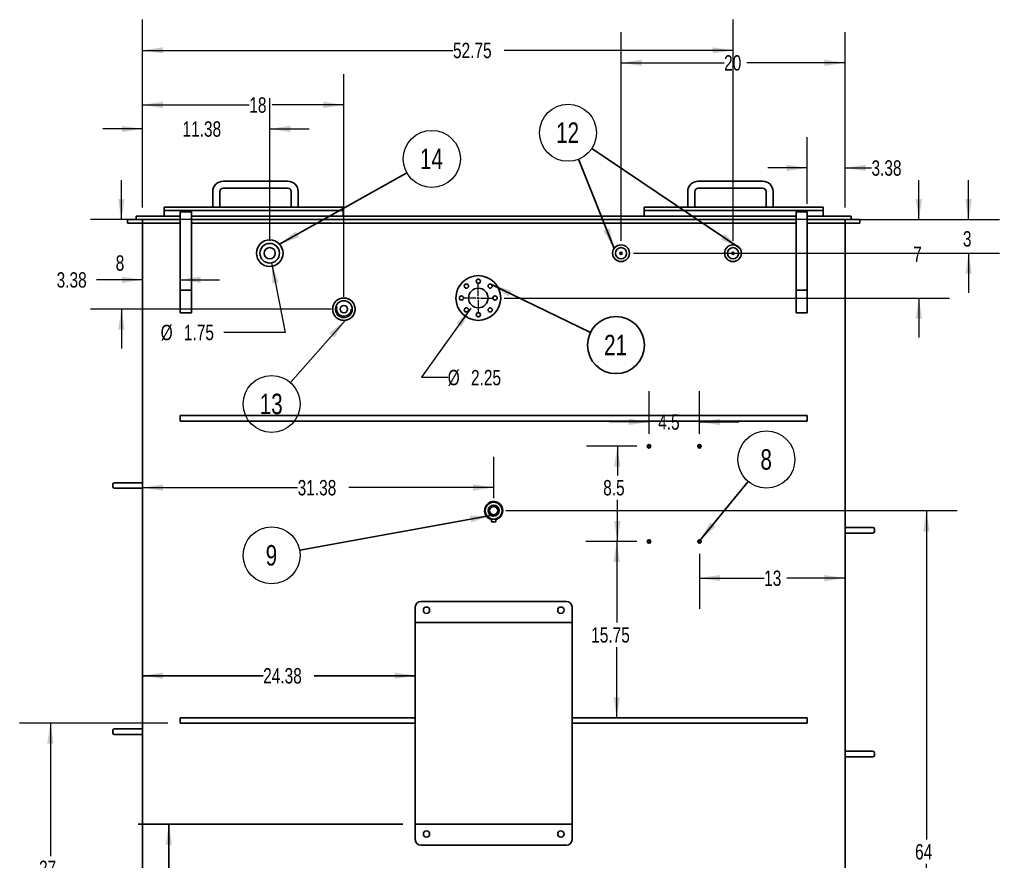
# Model space of a CAD drawing. Header units: inches. Extents: x 0.1 to 16.9, y 0.1 to 10.9.
# Drawn here: x 4.63 to 8.608, y 3.263 to 6.682 of the extents above; entities that cross this region are included whole.
import ezdxf

# ---------------------------------------------------------------- set-up
doc = ezdxf.new("R2010")
doc.units = ezdxf.units.IN
doc.header["$MEASUREMENT"] = 0
doc.linetypes.add('HIDDEN', pattern=[0.075, 0.05, -0.025])
doc.layers.add('FORMAT', color=7, linetype='Continuous')
doc.styles.add('SLDTEXTSTYLE0', font='TXT', dxfattribs={"width": 0.75})
doc.dimstyles.new('SLDDIMSTYLE1', dxfattribs={"dimtxt": 0.18, "dimasz": 0.083333, "dimexe": 0, "dimexo": 0.0625, "dimgap": 0, "dimtad": 0, "dimtih": 1, "dimtoh": 1, "dimdec": 0, "dimrnd": 1e-09, "dimzin": 0, "dimdsep": 46, "dimtxsty": 'Standard', "dimsah": 1, "dimcen": 0.09, "dimadec": 0, "dimazin": 0, "dimtfac": 0.083333, "dimtdec": 0, "dimtofl": 0, "dimtmove": 0, "dimatfit": 3, "dimfxl": 0, "dimfrac": 2, "dimtolj": 1, "dimtzin": 0, "dimarcsym": 0})
doc.dimstyles.new('SLDDIMSTYLE2', dxfattribs={"dimtxt": 0.0625, "dimasz": 0.083333, "dimexe": 0, "dimexo": 0.0625, "dimgap": 0.015625, "dimtad": 0, "dimtih": 1, "dimtoh": 1, "dimlfac": 22, "dimrnd": 1e-09, "dimzin": 12, "dimdsep": 46, "dimtxsty": 'SLDTEXTSTYLE0', "dimsah": 1, "dimcen": 0.09, "dimadec": 0, "dimazin": 3, "dimtfac": 1, "dimtmove": 0, "dimatfit": 0, "dimfxl": 0, "dimfrac": 2, "dimtolj": 1, "dimtzin": 12, "dimarcsym": 0})
doc.dimstyles.new('SLDDIMSTYLE3', dxfattribs={"dimtxt": 0.0625, "dimasz": 0.083333, "dimexe": 0, "dimexo": 0.0625, "dimgap": 0.015625, "dimtad": 0, "dimtih": 1, "dimtoh": 1, "dimlfac": 22, "dimrnd": 1e-09, "dimzin": 12, "dimdsep": 46, "dimtxsty": 'SLDTEXTSTYLE0', "dimsah": 1, "dimcen": 0.09, "dimadec": 0, "dimazin": 3, "dimtfac": 1, "dimtofl": 0, "dimtmove": 0, "dimatfit": 3, "dimfxl": 0, "dimfrac": 2, "dimtolj": 1, "dimtzin": 12, "dimarcsym": 0})
doc.dimstyles.new('SLDDIMSTYLE5', dxfattribs={"dimtxt": 0.0625, "dimasz": 0.083333, "dimexe": 0, "dimexo": 0.0625, "dimgap": 0.015625, "dimtad": 0, "dimtih": 1, "dimtoh": 1, "dimlfac": 22, "dimrnd": 1e-09, "dimzin": 12, "dimdsep": 46, "dimtxsty": 'SLDTEXTSTYLE0', "dimsah": 1, "dimcen": 0, "dimadec": 0, "dimazin": 3, "dimtfac": 1, "dimtofl": 0, "dimtmove": 0, "dimatfit": 3, "dimfxl": 0, "dimfrac": 2, "dimtolj": 1, "dimtzin": 12, "dimarcsym": 0})
doc.dimstyles.new('SLDDIMSTYLE6', dxfattribs={"dimtxt": 0.0625, "dimasz": 0.083333, "dimexe": 0, "dimexo": 0.0625, "dimgap": 0.015625, "dimtad": 0, "dimtih": 1, "dimtoh": 1, "dimdec": 3, "dimlfac": 22, "dimrnd": 1e-09, "dimzin": 12, "dimdsep": 46, "dimtxsty": 'SLDTEXTSTYLE0', "dimsah": 1, "dimcen": 0.09, "dimadec": 0, "dimazin": 3, "dimtfac": 1, "dimtdec": 3, "dimtofl": 0, "dimtmove": 0, "dimatfit": 3, "dimfxl": 0, "dimfrac": 2, "dimtolj": 1, "dimtzin": 12, "dimarcsym": 0})
doc.dimstyles.new('SLDDIMSTYLE7', dxfattribs={"dimtxt": 0.0625, "dimasz": 0.083333, "dimexe": 0, "dimexo": 0.0625, "dimgap": 0.015625, "dimtad": 0, "dimtih": 1, "dimtoh": 1, "dimdec": 4, "dimlfac": 22, "dimrnd": 1e-09, "dimzin": 12, "dimdsep": 46, "dimtxsty": 'SLDTEXTSTYLE0', "dimsah": 1, "dimcen": 0, "dimadec": 0, "dimazin": 3, "dimtfac": 1, "dimtdec": 4, "dimtofl": 0, "dimtmove": 0, "dimatfit": 3, "dimfxl": 0, "dimfrac": 2, "dimtolj": 1, "dimtzin": 12, "dimarcsym": 0})

# ---------------------------------------------------------------- blocks, each defined once
blk = doc.blocks.new('_D_26')
at = {"color": 7, "linetype": 'Continuous', "lineweight": 0}
for p, q in [((6.6047, 4.6879), (8.4363, 4.6879)), ((8.3113, 4.6879), (8.3113, 3.3525)), ((8.3113, 1.7788), (8.3113, 3.2531)), ((7.938, 1.7788), (8.4363, 1.7788))]:
    blk.add_line(p, q, dxfattribs=at)
at = {"color": 7, "linetype": 'Continuous', "lineweight": 18}
for points in [[(8.3113, 4.6879), (8.2985, 4.6045), (8.3242, 4.6045)], [(8.3113, 1.7788), (8.3242, 1.8621), (8.2985, 1.8621)]]:
    blk.add_solid(points, dxfattribs=at)
at = {"color": 7, "linetype": 'Continuous', "lineweight": 18, "insert": (8.2652, 3.3337), "char_height": 0.0625, "attachment_point": 1, "style": 'SLDTEXTSTYLE0'}
blk.add_mtext('64', dxfattribs=at)
blk = doc.blocks.new('_D_32')
at = {"color": 7, "linetype": 'Continuous', "lineweight": 0}
for p, q in [((7.1854, 4.9992), (7.1854, 5.1732)), ((7.3899, 4.9992), (7.3899, 5.1732)), ((7.1854, 5.0482), (7.0251, 5.0482)), ((7.3899, 5.0482), (7.5502, 5.0482))]:
    blk.add_line(p, q, dxfattribs=at)
at = {"color": 7, "linetype": 'Continuous', "lineweight": 18}
for points in [[(7.1854, 5.0482), (7.1021, 5.061), (7.1021, 5.0354)], [(7.3899, 5.0482), (7.4733, 5.0354), (7.4733, 5.061)]]:
    blk.add_solid(points, dxfattribs=at)
at = {"color": 7, "linetype": 'Continuous', "lineweight": 18, "insert": (7.2224, 5.0791), "char_height": 0.0625, "attachment_point": 1, "style": 'SLDTEXTSTYLE0'}
blk.add_mtext('4.5', dxfattribs=at)
blk = doc.blocks.new('_D_33')
at = {"color": 7, "linetype": 'Continuous', "lineweight": 0}
for p, q in [((7.1354, 4.9492), (6.9319, 4.9492)), ((7.0569, 4.9492), (7.0569, 4.8311)), ((7.0569, 4.5629), (7.0569, 4.7318)), ((7.1354, 4.5629), (6.9319, 4.5629))]:
    blk.add_line(p, q, dxfattribs=at)
at = {"color": 7, "linetype": 'Continuous', "lineweight": 18}
for points in [[(7.0569, 4.9492), (7.044, 4.8659), (7.0697, 4.8659)], [(7.0569, 4.5629), (7.0697, 4.6462), (7.044, 4.6462)]]:
    blk.add_solid(points, dxfattribs=at)
at = {"color": 7, "linetype": 'Continuous', "lineweight": 18, "insert": (6.9992, 4.8124), "char_height": 0.0625, "attachment_point": 1, "style": 'SLDTEXTSTYLE0'}
blk.add_mtext('8.5', dxfattribs=at)
blk = doc.blocks.new('_D_34')
at = {"color": 7, "linetype": 'Continuous', "lineweight": 0}
for p, q in [((7.1354, 4.5629), (6.9294, 4.5629)), ((7.0544, 4.5629), (7.0544, 4.2333)), ((7.0544, 3.8469), (7.0544, 4.134))]:
    blk.add_line(p, q, dxfattribs=at)
at = {"color": 7, "linetype": 'Continuous', "lineweight": 18}
for points in [[(7.0544, 4.5629), (7.0415, 4.4795), (7.0672, 4.4795)], [(7.0544, 3.8469), (7.0672, 3.9303), (7.0415, 3.9303)]]:
    blk.add_solid(points, dxfattribs=at)
at = {"color": 7, "linetype": 'Continuous', "lineweight": 18, "insert": (6.9505, 4.2145), "char_height": 0.0625, "attachment_point": 1, "style": 'SLDTEXTSTYLE0'}
blk.add_mtext('15.75', dxfattribs=at)
blk = doc.blocks.new('_D_35')
at = {"color": 7, "linetype": 'Continuous', "lineweight": 0}
for p, q in [((5.1286, 5.9197), (5.1286, 6.6822)), ((7.5263, 5.7833), (7.5263, 6.6822)), ((5.1286, 6.5572), (6.3895, 6.5572)), ((7.5263, 6.5572), (6.5973, 6.5572))]:
    blk.add_line(p, q, dxfattribs=at)
at = {"color": 7, "linetype": 'Continuous', "lineweight": 18}
for points in [[(5.1286, 6.5572), (5.2119, 6.5444), (5.2119, 6.57)], [(7.5263, 6.5572), (7.443, 6.57), (7.443, 6.5444)]]:
    blk.add_solid(points, dxfattribs=at)
at = {"color": 7, "linetype": 'Continuous', "lineweight": 18, "insert": (6.3895, 6.5881), "char_height": 0.0625, "attachment_point": 1, "style": 'SLDTEXTSTYLE0'}
blk.add_mtext('52.75', dxfattribs=at)
blk = doc.blocks.new('_D_36')
at = {"color": 7, "linetype": 'Continuous', "lineweight": 0}
for p, q in [((6.4624, 5.51), (6.2613, 5.2298)), ((6.2613, 5.2298), (6.3682, 5.2298))]:
    blk.add_line(p, q, dxfattribs=at)
at = {"color": 7, "linetype": 'Continuous', "lineweight": 18}
blk.add_solid([(6.4624, 5.51), (6.4034, 5.4497), (6.4242, 5.4348)], dxfattribs=at)
at = {"color": 7, "linetype": 'Continuous', "lineweight": 18, "char_height": 0.0625, "attachment_point": 1, "style": 'SLDTEXTSTYLE0'}
for s, insert in [('%%c', (6.3682, 5.2595)), ('2.25', (6.4626, 5.2595))]:
    blk.add_mtext(s, dxfattribs=dict(at, insert=insert))
blk = doc.blocks.new('_D_41')
at = {"color": 7, "linetype": 'Continuous', "lineweight": 0}
for p, q in [((8.2807, 5.8697), (8.2807, 6.0299)), ((8.0564, 5.8697), (8.4057, 5.8697)), ((6.5979, 5.5515), (8.4057, 5.5515)), ((8.2807, 5.5515), (8.2807, 5.3912))]:
    blk.add_line(p, q, dxfattribs=at)
at = {"color": 7, "linetype": 'Continuous', "lineweight": 18}
for points in [[(8.2807, 5.8697), (8.2935, 5.953), (8.2679, 5.953)], [(8.2807, 5.5515), (8.2679, 5.4682), (8.2935, 5.4682)]]:
    blk.add_solid(points, dxfattribs=at)
at = {"color": 7, "linetype": 'Continuous', "lineweight": 18, "insert": (8.2576, 5.7603), "char_height": 0.0625, "attachment_point": 1, "style": 'SLDTEXTSTYLE0'}
blk.add_mtext('7', dxfattribs=at)
blk = doc.blocks.new('_D_42')
at = {"color": 7, "linetype": 'Continuous', "lineweight": 0}
for p, q in [((5.0434, 5.8697), (5.0434, 6.0299)), ((7.9564, 5.8697), (4.9184, 5.8697)), ((5.8968, 5.506), (4.9184, 5.506)), ((5.0434, 5.506), (5.0434, 5.3458))]:
    blk.add_line(p, q, dxfattribs=at)
at = {"color": 7, "linetype": 'Continuous', "lineweight": 18}
for points in [[(5.0434, 5.8697), (5.0562, 5.953), (5.0306, 5.953)], [(5.0434, 5.506), (5.0306, 5.4227), (5.0562, 5.4227)]]:
    blk.add_solid(points, dxfattribs=at)
at = {"color": 7, "linetype": 'Continuous', "lineweight": 18, "insert": (5.0203, 5.7248), "char_height": 0.0625, "attachment_point": 1, "style": 'SLDTEXTSTYLE0'}
blk.add_mtext('8', dxfattribs=at)
blk = doc.blocks.new('_D_43')
at = {"color": 7, "linetype": 'Continuous', "lineweight": 0}
for p, q in [((7.8274, 5.9339), (7.8274, 6.2048)), ((7.9809, 5.9197), (7.9809, 6.2048)), ((7.8274, 6.0798), (7.6672, 6.0798)), ((7.9809, 6.0798), (8.0883, 6.0798))]:
    blk.add_line(p, q, dxfattribs=at)
at = {"color": 7, "linetype": 'Continuous', "lineweight": 18}
for points in [[(7.8274, 6.0798), (7.7441, 6.0926), (7.7441, 6.067)], [(7.9809, 6.0798), (8.0642, 6.067), (8.0642, 6.0926)]]:
    blk.add_solid(points, dxfattribs=at)
at = {"color": 7, "linetype": 'Continuous', "lineweight": 18, "insert": (8.0883, 6.1107), "char_height": 0.0625, "attachment_point": 1, "style": 'SLDTEXTSTYLE0'}
blk.add_mtext('3.38', dxfattribs=at)
blk = doc.blocks.new('_D_44')
at = {"color": 7, "linetype": 'Continuous', "lineweight": 0}
for p, q in [((5.232, 3.8242), (4.6303, 3.8242)), ((4.7553, 3.8242), (4.7553, 3.2853)), ((4.7553, 2.5969), (4.7553, 3.186)), ((5.232, 2.5969), (4.6303, 2.5969))]:
    blk.add_line(p, q, dxfattribs=at)
at = {"color": 7, "linetype": 'Continuous', "lineweight": 18}
for points in [[(4.7553, 3.8242), (4.7425, 3.7409), (4.7681, 3.7409)], [(4.7553, 2.5969), (4.7681, 2.6803), (4.7425, 2.6803)]]:
    blk.add_solid(points, dxfattribs=at)
at = {"color": 7, "linetype": 'Continuous', "lineweight": 18, "insert": (4.7091, 3.2665), "char_height": 0.0625, "attachment_point": 1, "style": 'SLDTEXTSTYLE0'}
blk.add_mtext('27', dxfattribs=at)
blk = doc.blocks.new('_D_45')
at = {"color": 7, "linetype": 'Continuous', "lineweight": 0}
for p, q in [((5.1286, 5.6253), (4.9422, 5.6253)), ((5.282, 5.6253), (5.4423, 5.6253))]:
    blk.add_line(p, q, dxfattribs=at)
at = {"color": 7, "linetype": 'Continuous', "lineweight": 18}
for points in [[(5.1286, 5.6253), (5.0453, 5.6381), (5.0453, 5.6124)], [(5.282, 5.6253), (5.3653, 5.6124), (5.3653, 5.6381)]]:
    blk.add_solid(points, dxfattribs=at)
at = {"color": 7, "linetype": 'Continuous', "lineweight": 18, "insert": (4.7806, 5.6562), "char_height": 0.0625, "attachment_point": 1, "style": 'SLDTEXTSTYLE0'}
blk.add_mtext('3.38', dxfattribs=at)
blk = doc.blocks.new('_D_46')
at = {"color": 7, "linetype": 'Continuous', "lineweight": 0}
for p, q in [((8.4826, 5.8697), (8.4826, 6.0299)), ((8.0309, 5.8697), (8.6076, 5.8697)), ((7.1218, 5.7333), (8.6076, 5.7333)), ((8.4826, 5.7333), (8.4826, 5.5731))]:
    blk.add_line(p, q, dxfattribs=at)
at = {"color": 7, "linetype": 'Continuous', "lineweight": 18}
for points in [[(8.4826, 5.8697), (8.4955, 5.953), (8.4698, 5.953)], [(8.4826, 5.7333), (8.4698, 5.65), (8.4955, 5.65)]]:
    blk.add_solid(points, dxfattribs=at)
at = {"color": 7, "linetype": 'Continuous', "lineweight": 18, "insert": (8.4595, 5.823), "char_height": 0.0625, "attachment_point": 1, "style": 'SLDTEXTSTYLE0'}
blk.add_mtext('3', dxfattribs=at)
blk = doc.blocks.new('_D_47')
at = {"color": 7, "linetype": 'Continuous', "lineweight": 0}
for p, q in [((5.6533, 5.6943), (5.7087, 5.4118)), ((5.7087, 5.4118), (5.4587, 5.4118))]:
    blk.add_line(p, q, dxfattribs=at)
at = {"color": 7, "linetype": 'Continuous', "lineweight": 18}
blk.add_solid([(5.6533, 5.6943), (5.6568, 5.61), (5.6819, 5.615)], dxfattribs=at)
at = {"color": 7, "linetype": 'Continuous', "lineweight": 18, "char_height": 0.0625, "attachment_point": 1, "style": 'SLDTEXTSTYLE0'}
for s, insert in [('%%c', (5.2028, 5.4427)), ('1.75', (5.2972, 5.4427))]:
    blk.add_mtext(s, dxfattribs=dict(at, insert=insert))
blk = doc.blocks.new('_D_48')
at = {"color": 7, "linetype": 'Continuous', "lineweight": 0}
for p, q in [((5.1286, 5.9197), (5.1286, 6.3632)), ((5.6456, 5.7833), (5.6456, 6.3632)), ((5.1286, 6.2382), (4.9683, 6.2382)), ((5.6456, 6.2382), (5.8059, 6.2382))]:
    blk.add_line(p, q, dxfattribs=at)
at = {"color": 7, "linetype": 'Continuous', "lineweight": 18}
for points in [[(5.1286, 6.2382), (5.0453, 6.251), (5.0453, 6.2254)], [(5.6456, 6.2382), (5.729, 6.2254), (5.729, 6.251)]]:
    blk.add_solid(points, dxfattribs=at)
at = {"color": 7, "linetype": 'Continuous', "lineweight": 18, "insert": (5.2915, 6.2691), "char_height": 0.0625, "attachment_point": 1, "style": 'SLDTEXTSTYLE0'}
blk.add_mtext('11.38', dxfattribs=at)
blk = doc.blocks.new('_D_49')
at = {"color": 7, "linetype": 'Continuous', "lineweight": 0}
for p, q in [((7.0718, 5.7833), (7.0718, 6.6317)), ((7.9809, 5.9197), (7.9809, 6.6317)), ((7.0718, 6.5067), (7.49, 6.5067)), ((7.9809, 6.5067), (7.5823, 6.5067))]:
    blk.add_line(p, q, dxfattribs=at)
at = {"color": 7, "linetype": 'Continuous', "lineweight": 18}
for points in [[(7.0718, 6.5067), (7.1551, 6.4939), (7.1551, 6.5195)], [(7.9809, 6.5067), (7.8975, 6.5195), (7.8975, 6.4939)]]:
    blk.add_solid(points, dxfattribs=at)
at = {"color": 7, "linetype": 'Continuous', "lineweight": 18, "insert": (7.49, 6.5376), "char_height": 0.0625, "attachment_point": 1, "style": 'SLDTEXTSTYLE0'}
blk.add_mtext('20', dxfattribs=at)
blk = doc.blocks.new('_D_50')
at = {"color": 7, "linetype": 'Continuous', "lineweight": 0}
for p, q in [((5.1286, 5.9197), (5.1286, 6.4607)), ((5.9468, 5.556), (5.9468, 6.4607)), ((5.1286, 6.3357), (5.5627, 6.3357)), ((5.9468, 6.3357), (5.6551, 6.3357))]:
    blk.add_line(p, q, dxfattribs=at)
at = {"color": 7, "linetype": 'Continuous', "lineweight": 18}
for points in [[(5.1286, 6.3357), (5.2119, 6.3228), (5.2119, 6.3485)], [(5.9468, 6.3357), (5.8634, 6.3485), (5.8634, 6.3228)]]:
    blk.add_solid(points, dxfattribs=at)
at = {"color": 7, "linetype": 'Continuous', "lineweight": 18, "insert": (5.5627, 6.3666), "char_height": 0.0625, "attachment_point": 1, "style": 'SLDTEXTSTYLE0'}
blk.add_mtext('18', dxfattribs=at)
blk = doc.blocks.new('_D_51')
at = {"color": 7, "linetype": 'Continuous', "lineweight": 0}
for p, q in [((6.5547, 4.7379), (6.5547, 4.9065)), ((5.1286, 4.7815), (5.759, 4.7815)), ((6.5547, 4.7815), (5.9668, 4.7815))]:
    blk.add_line(p, q, dxfattribs=at)
at = {"color": 7, "linetype": 'Continuous', "lineweight": 18}
for points in [[(5.1286, 4.7815), (5.2119, 4.7687), (5.2119, 4.7943)], [(6.5547, 4.7815), (6.4714, 4.7943), (6.4714, 4.7687)]]:
    blk.add_solid(points, dxfattribs=at)
at = {"color": 7, "linetype": 'Continuous', "lineweight": 18, "insert": (5.759, 4.8124), "char_height": 0.0625, "attachment_point": 1, "style": 'SLDTEXTSTYLE0'}
blk.add_mtext('31.38', dxfattribs=at)
blk = doc.blocks.new('_D_52')
at = {"color": 7, "linetype": 'Continuous', "lineweight": 0}
for p, q in [((7.3899, 4.5129), (7.3899, 4.2888)), ((7.3899, 4.4138), (7.6526, 4.4138)), ((7.9809, 4.4138), (7.745, 4.4138))]:
    blk.add_line(p, q, dxfattribs=at)
at = {"color": 7, "linetype": 'Continuous', "lineweight": 18}
for points in [[(7.3899, 4.4138), (7.4733, 4.401), (7.4733, 4.4266)], [(7.9809, 4.4138), (7.8975, 4.4266), (7.8975, 4.401)]]:
    blk.add_solid(points, dxfattribs=at)
at = {"color": 7, "linetype": 'Continuous', "lineweight": 18, "insert": (7.6526, 4.4447), "char_height": 0.0625, "attachment_point": 1, "style": 'SLDTEXTSTYLE0'}
blk.add_mtext('13', dxfattribs=at)
blk = doc.blocks.new('_D_53')
at = {"layer": 'FORMAT'}
for p, q in [((6.1865, 3.4151), (5.1111, 3.4151)), ((5.2361, 3.4151), (5.2361, 2.5311)), ((5.2361, 1.7788), (5.2361, 2.4318))]:
    blk.add_line(p, q, dxfattribs=at)
for points in [[(5.2361, 3.4151), (5.2233, 3.3318), (5.2489, 3.3318)], [(5.2361, 1.7788), (5.2489, 1.8621), (5.2233, 1.8621)]]:
    blk.add_solid(points, dxfattribs=at)
at = {"layer": 'FORMAT', "insert": (5.1899, 2.5124), "char_height": 0.0625, "attachment_point": 1, "style": 'SLDTEXTSTYLE0'}
blk.add_mtext('36', dxfattribs=at)
blk = doc.blocks.new('_D_54')
at = {"layer": 'FORMAT'}
for p, q in [((5.1286, 4.0175), (5.6189, 4.0175)), ((6.2365, 4.0175), (5.8266, 4.0175))]:
    blk.add_line(p, q, dxfattribs=at)
for points in [[(5.1286, 4.0175), (5.2119, 4.0047), (5.2119, 4.0303)], [(6.2365, 4.0175), (6.1532, 4.0303), (6.1532, 4.0047)]]:
    blk.add_solid(points, dxfattribs=at)
at = {"layer": 'FORMAT', "insert": (5.6189, 4.0484), "char_height": 0.0625, "attachment_point": 1, "style": 'SLDTEXTSTYLE0'}
blk.add_mtext('24.38', dxfattribs=at)
blk = doc.blocks.new('SW_NOTE_0_7')
at = {"color": 0, "linetype": 'Continuous', "lineweight": 0}
blk.add_circle((0.0736, 0.0894), 0.1158, dxfattribs=at)
at = {"color": 0, "linetype": 'Continuous', "lineweight": 0, "insert": (0.0727, 0.1313), "char_height": 0.0833, "attachment_point": 2, "style": 'SLDTEXTSTYLE0'}
blk.add_mtext('8', dxfattribs=at)
blk = doc.blocks.new('SW_NOTE_0_10')
at = {"color": 0, "linetype": 'Continuous', "lineweight": 0}
blk.add_circle((-0.0427, 0.1076), 0.1158, dxfattribs=at)
at = {"color": 0, "linetype": 'Continuous', "lineweight": 0, "insert": (-0.0444, 0.1495), "char_height": 0.08333, "attachment_point": 2, "style": 'SLDTEXTSTYLE0'}
blk.add_mtext('12', dxfattribs=at)
blk = doc.blocks.new('SW_NOTE_0_11')
at = {"color": 0, "linetype": 'Continuous', "lineweight": 0}
blk.add_circle((0.101, 0.0566), 0.1158, dxfattribs=at)
at = {"color": 0, "linetype": 'Continuous', "lineweight": 0, "insert": (0.0993, 0.0985), "char_height": 0.08333, "attachment_point": 2, "style": 'SLDTEXTSTYLE0'}
blk.add_mtext('14', dxfattribs=at)
blk = doc.blocks.new('SW_NOTE_0_12')
at = {"color": 0, "linetype": 'Continuous', "lineweight": 0}
blk.add_circle((-0.0764, -0.087), 0.1158, dxfattribs=at)
at = {"color": 0, "linetype": 'Continuous', "lineweight": 0, "insert": (-0.0781, -0.0451), "char_height": 0.08333, "attachment_point": 2, "style": 'SLDTEXTSTYLE0'}
blk.add_mtext('13', dxfattribs=at)
blk = doc.blocks.new('SW_NOTE_0_13')
at = {"color": 0, "linetype": 'Continuous', "lineweight": 0}
blk.add_circle((-0.1139, -0.0208), 0.1158, dxfattribs=at)
at = {"color": 0, "linetype": 'Continuous', "lineweight": 0, "insert": (-0.1148, 0.0211), "char_height": 0.0833, "attachment_point": 2, "style": 'SLDTEXTSTYLE0'}
blk.add_mtext('9', dxfattribs=at)
blk = doc.blocks.new('SW_NOTE_0_14')
at = {"layer": 'FORMAT', "color": 0}
blk.add_circle((0.1041, -0.0507), 0.1158, dxfattribs=at)
at = {"layer": 'FORMAT', "color": 0, "insert": (0.1024, -0.0088), "char_height": 0.08333, "attachment_point": 2, "style": 'SLDTEXTSTYLE0'}
blk.add_mtext('21', dxfattribs=at)
blk = doc.blocks.new('SW_CENTERMARKSYMBOL_3')
at = {"color": 0, "linetype": 'Continuous', "lineweight": 18}
for p, q in [((0, 0.0091), (0, 0.0557)), ((-0.0091, 0), (-0.0557, 0)), ((0, 0), (-0.0045, 0)), ((0, 0), (0, 0.0045)), ((0, 0), (0, -0.0045)), ((0, 0), (0.0045, 0)), ((0.0091, 0), (0.0557, 0)), ((0, -0.0091), (0, -0.0557))]:
    blk.add_line(p, q, dxfattribs=at)

msp = doc.modelspace()

# ---------------------------------------------------------------- linework, layer by layer
at = {"color": 7, "linetype": 'Continuous', "lineweight": 25}
for p, q in [((5.718458, 6.0259246), (5.4570943, 6.0259246)), ((7.646476, 6.0259246), (7.3851124, 6.0259246)), ((5.4144807, 5.9833109), (5.4144807, 5.9208109)), ((5.4428898, 5.9208109), (5.4428898, 5.9833109)), ((5.4570943, 5.9975155), (5.718458, 5.9975155)), ((5.7326625, 5.9833109), (5.7326625, 5.9208109)), ((5.7610716, 5.9208109), (5.7610716, 5.9833109)), ((7.3424988, 5.9833109), (7.3424988, 5.9208109)), ((7.3709079, 5.9208109), (7.3709079, 5.9833109)), ((7.3851124, 5.9975155), (7.646476, 5.9975155)), ((7.6606806, 5.9833109), (7.6606806, 5.9208109)), ((7.6890897, 5.9208109), (7.6890897, 5.9833109)), ((5.2166528, 5.9066064), (5.2166528, 5.9208109)), ((5.2166528, 5.9208109), (5.9439255, 5.9208109)), ((5.2166528, 5.8838791), (5.2166528, 5.9066064)), ((5.2166528, 5.9066064), (5.9439255, 5.9066064)), ((5.3274483, 5.9009246), (5.2819937, 5.9009246)), ((5.2819937, 5.9009246), (5.2819937, 5.8838791)), ((5.3274483, 5.9009246), (5.3274483, 5.8838791)), ((5.9439255, 5.9208109), (5.9439255, 5.9066064)), ((5.9439255, 5.8838791), (5.9439255, 5.9066064)), ((7.1655164, 5.9066064), (7.1655164, 5.9208109)), ((7.1655164, 5.9208109), (7.8927892, 5.9208109)), ((7.1655164, 5.8838791), (7.1655164, 5.9066064)), ((7.1655164, 5.9066064), (7.8927892, 5.9066064)), ((7.8274483, 5.9009246), (7.7819937, 5.9009246)), ((7.7819937, 5.9009246), (7.7819937, 5.8838791)), ((7.8274483, 5.9009246), (7.8274483, 5.8838791)), ((7.8927892, 5.9208109), (7.8927892, 5.9066064)), ((7.8927892, 5.8838791), (7.8927892, 5.9066064)), ((5.0689255, 5.8696746), (5.0689255, 5.85547)), ((5.0689255, 5.8696746), (5.1030164, 5.8696746)), ((5.0689255, 5.85547), (5.1285846, 5.85547)), ((5.1030164, 5.8838791), (5.1030164, 5.8696746)), ((5.2819937, 5.8838791), (5.1030164, 5.8838791)), ((5.1285846, 5.8696746), (5.1030164, 5.8696746)), ((5.1285846, 5.8696746), (5.1285846, 5.85547)), ((5.1285846, 5.8696746), (5.2819937, 5.8696746)), ((5.1285846, 5.85547), (5.2819937, 5.85547)), ((5.1285846, 5.85547), (5.1285846, 5.8497882)), ((5.1285846, 1.98047), (5.1285846, 5.8497882)), ((5.2819937, 5.8838791), (5.2819937, 5.5997882)), ((5.3274483, 5.8838791), (5.3274483, 5.5997882)), ((7.7819937, 5.8838791), (5.3274483, 5.8838791)), ((5.3274483, 5.8696746), (7.7819937, 5.8696746)), ((5.3274483, 5.85547), (7.7819937, 5.85547)), ((7.7819937, 5.8838791), (7.7819937, 5.5997882)), ((7.8274483, 5.8838791), (7.8274483, 5.5997882)), ((8.0064255, 5.8838791), (7.8274483, 5.8838791)), ((7.8274483, 5.8696746), (7.9808573, 5.8696746)), ((7.8274483, 5.85547), (7.9808573, 5.85547)), ((8.0064255, 5.8696746), (7.9808573, 5.8696746)), ((7.9808573, 5.8696746), (7.9808573, 5.85547)), ((7.9808573, 5.8497882), (7.9808573, 5.85547)), ((7.9808573, 5.85547), (8.0405164, 5.85547)), ((7.9808573, 1.98047), (7.9808573, 5.8497882)), ((8.0064255, 5.8838791), (8.0064255, 5.8696746)), ((8.0064255, 5.8696746), (8.0405164, 5.8696746)), ((8.0405164, 5.8696746), (8.0405164, 5.85547)), ((5.2819937, 5.5827427), (5.2819937, 5.5997882)), ((5.3274483, 5.5827427), (5.2819937, 5.5827427)), ((5.2819937, 5.5827427), (5.2819937, 5.5030085)), ((5.3274483, 5.5997882), (5.3274483, 5.5827427)), ((5.3274483, 5.5827427), (5.3274483, 5.5030085)), ((7.7819937, 5.5827427), (7.7819937, 5.5997882)), ((7.8274483, 5.5827427), (7.7819937, 5.5827427)), ((7.7819937, 5.5827427), (7.7819937, 5.5030085)), ((7.8274483, 5.5997882), (7.8274483, 5.5827427)), ((7.8274483, 5.5827427), (7.8274483, 5.5030085)), ((5.2819937, 5.5030085), (5.2819937, 5.4918337)), ((5.3274483, 5.4918337), (5.2819937, 5.4918337)), ((5.3274483, 5.5030085), (5.3274483, 5.4918337)), ((7.7819937, 5.5030085), (7.7819937, 5.4918337)), ((7.8274483, 5.4918337), (7.7819937, 5.4918337)), ((7.8274483, 5.5030085), (7.8274483, 5.4918337)), ((5.2819937, 5.07422), (5.2819937, 5.0685382)), ((5.2819937, 5.07422), (7.8274483, 5.07422)), ((5.2819937, 5.0685382), (5.2819937, 5.0571746)), ((5.2819937, 5.0571746), (5.2819937, 5.0514927)), ((5.2819937, 5.0514927), (7.8274483, 5.0514927)), ((7.8274483, 5.07422), (7.8274483, 5.0685382)), ((7.8274483, 5.0685382), (7.8274483, 5.0571746)), ((7.8274483, 5.0571746), (7.8274483, 5.0514927)), ((5.0092664, 4.7958109), (5.0092664, 4.7844473)), ((5.1285846, 4.8014927), (5.0149483, 4.8014927)), ((5.0149483, 4.7787655), (5.1285846, 4.7787655)), ((6.5547675, 4.6537655), (6.5462448, 4.6537539)), ((6.5462448, 4.6537539), (6.5462603, 4.6423903)), ((6.5632902, 4.6537771), (6.5547675, 4.6537655)), ((6.5633057, 4.6424135), (6.5632902, 4.6537771)), ((6.554783, 4.6424019), (6.5462603, 4.6423903)), ((6.5633057, 4.6424135), (6.554783, 4.6424019)), ((7.9808573, 4.6196746), (8.0944937, 4.6196746)), ((8.1001755, 4.6139927), (8.1001755, 4.6026291)), ((8.0944937, 4.5969473), (7.9808573, 4.5969473)), ((6.2365392, 4.2389927), (6.2365392, 4.2967382)), ((6.2592664, 4.3194655), (6.8501755, 4.3194655)), ((6.8729028, 4.2967382), (6.8729028, 4.2389927)), ((6.2365392, 4.2389927), (6.2365392, 4.2333109)), ((6.2365392, 4.2228746), (6.2365392, 4.2333109)), ((6.8729028, 4.2333109), (6.2365392, 4.2333109)), ((6.2365392, 4.2228746), (6.2365392, 3.4255655)), ((6.8729028, 4.2333109), (6.8729028, 4.2389927)), ((6.8729028, 4.2333109), (6.8729028, 4.2228746)), ((6.8729028, 4.2228746), (6.8729028, 3.4255655)), ((5.2819937, 3.8469473), (5.2819937, 3.8412655)), ((5.2819937, 3.8469473), (6.2365392, 3.8469473)), ((5.2819937, 3.8412655), (5.2819937, 3.8299018)), ((5.2819937, 3.8299018), (5.2819937, 3.82422)), ((5.2819937, 3.82422), (6.2365392, 3.82422)), ((6.8729028, 3.8469473), (7.8274483, 3.8469473)), ((6.8729028, 3.82422), (7.8274483, 3.82422)), ((7.8274483, 3.8469473), (7.8274483, 3.8412655)), ((7.8274483, 3.8412655), (7.8274483, 3.8299018)), ((7.8274483, 3.8299018), (7.8274483, 3.82422)), ((5.0092664, 3.7958109), (5.0092664, 3.7844473)), ((5.1285846, 3.8014927), (5.0149483, 3.8014927)), ((5.0149483, 3.7787655), (5.1285846, 3.7787655)), ((7.9808573, 3.7105837), (8.0944937, 3.7105837)), ((8.1001755, 3.7049018), (8.1001755, 3.6935382)), ((8.0944937, 3.6878564), (7.9808573, 3.6878564)), ((6.2365392, 3.4151291), (6.2365392, 3.4255655)), ((6.8729028, 3.4255655), (6.8729028, 3.4151291)), ((6.2365392, 3.4151291), (6.8729028, 3.4151291)), ((6.2365392, 3.4151291), (6.2365392, 3.4094473)), ((6.2365392, 3.3517018), (6.2365392, 3.4094473)), ((6.8729028, 3.4094473), (6.8729028, 3.4151291)), ((6.8729028, 3.4094473), (6.8729028, 3.3517018)), ((6.8501755, 3.3289746), (6.2592664, 3.3289746))]:
    msp.add_line(p, q, dxfattribs=at)
for centre, radius in [((5.6456301, 5.7333109), 0.0539773), ((5.6456301, 5.7333109), 0.0397727), ((7.0717664, 5.7333109), 0.0340909), ((7.5263119, 5.7333109), 0.0340909), ((5.6456301, 5.7333109), 0.0227273), ((7.0717664, 5.7333109), 0.0227273), ((7.0717664, 5.7333109), 0.0045682), ((7.5263119, 5.7333109), 0.0227273), ((7.5263119, 5.7333109), 0.0045682), ((6.492221, 5.5514927), 0.0909091), ((6.4440092, 5.5997046), 0.0085227), ((6.492221, 5.6196746), 0.0085227), ((6.5404328, 5.5997046), 0.0085227), ((6.492221, 5.5514927), 0.0397727), ((5.9467664, 5.5060382), 0.0454545), ((5.9467664, 5.5060382), 0.0340909), ((6.4240392, 5.5514927), 0.0085227), ((6.5604028, 5.5514927), 0.0085227), ((5.9467664, 5.5060382), 0.0149136), ((6.4440092, 5.5032809), 0.0085227), ((6.492221, 5.4833109), 0.0085227), ((6.5404328, 5.5032809), 0.0085227), ((7.1854028, 4.94922), 0.0071023), ((7.1854028, 4.94922), 0.0042614), ((7.3899483, 4.94922), 0.0071023), ((7.3899483, 4.94922), 0.0042614), ((6.554721, 4.6878564), 0.0340909), ((6.554721, 4.6878564), 0.0227273), ((6.554721, 4.6878564), 0.0170455), ((7.1854028, 4.5628564), 0.0071023), ((7.1854028, 4.5628564), 0.0042614), ((7.3899483, 4.5628564), 0.0071023), ((7.3899483, 4.5628564), 0.0042614), ((6.2819937, 4.28352), 0.0127841), ((6.8274483, 4.28352), 0.0127841), ((6.2819937, 3.3744291), 0.0127841), ((6.8274483, 3.3744291), 0.0127841)]:
    msp.add_circle(centre, radius, dxfattribs=at)
at = {"color": 7, "linetype": 'HIDDEN', "lineweight": 18}
for radius in [0.0454545, 0.0340909, 0.0284091, 0.0284091, 0.0149136]:
    msp.add_circle((5.9467664, 5.5060382), radius, dxfattribs=at)
at = {"color": 7, "linetype": 'Continuous', "lineweight": 25}
for centre, radius, start, end in [((5.4570943, 5.9833109), 0.0426136, 90, 180), ((5.718458, 5.9833109), 0.0426136, 0, 90), ((7.3851124, 5.9833109), 0.0426136, 90, 180), ((7.646476, 5.9833109), 0.0426136, 0, 90), ((5.4570943, 5.9833109), 0.0142045, 90, 180), ((5.718458, 5.9833109), 0.0142045, 0, 90), ((7.3851124, 5.9833109), 0.0142045, 90, 180), ((7.646476, 5.9833109), 0.0142045, 0, 90), ((5.0149483, 4.7958109), 0.0056818, 90, 180), ((5.0149483, 4.7844473), 0.0056818, 180, 270), ((6.554721, 4.6878564), 0.0369318, 0, 256.7357773), ((6.554721, 4.6878564), 0.0369318, 283.4205049, 0), ((8.0944937, 4.6139927), 0.0056818, 0, 90), ((8.0944937, 4.6026291), 0.0056818, 270, 0), ((6.2592664, 4.2967382), 0.0227273, 90, 180), ((6.8501755, 4.2967382), 0.0227273, 0, 90), ((5.0149483, 3.7958109), 0.0056818, 90, 180), ((5.0149483, 3.7844473), 0.0056818, 180, 270), ((8.0944937, 3.7049018), 0.0056818, 0, 90), ((8.0944937, 3.6935382), 0.0056818, 270, 0), ((6.2592664, 3.3517018), 0.0227273, 180, 270), ((6.8501755, 3.3517018), 0.0227273, 270, 0)]:
    msp.add_arc(centre, radius, start, end, dxfattribs=at)

# ---------------------------------------------------------------- block references
at = {"color": 7, "linetype": 'Continuous', "lineweight": 0}
for name, p in [('SW_NOTE_0_10', (6.8992922, 6.115039)), ('SW_NOTE_0_11', (6.2026401, 6.0598604)), ('SW_CENTERMARKSYMBOL_3', (6.492221, 5.5514927)), ('SW_NOTE_0_12', (5.7297964, 5.208189)), ('SW_NOTE_0_7', (7.5881267, 4.8061579)), ('SW_NOTE_0_13', (5.7672878, 4.5270782))]:
    msp.add_blockref(name, p, dxfattribs=at)
at = {"layer": 'FORMAT', "color": 7}
msp.add_blockref('SW_NOTE_0_14', (6.9471096, 5.4107577), dxfattribs=at)

# ---------------------------------------------------------------- dimensions: what is measured, and where the dimension line sits
at = {"color": 7, "linetype": 'Continuous', "lineweight": 18}
for base, p1, p2, dimstyle, picture, middle in [((5.1285846, 6.5572209), (7.5263119, 5.7333109), (5.1285846, 5.8696746), 'SLDDIMSTYLE6', '_D_35', (6.4933842, 6.5572209)), ((7.9808573, 6.5067062), (7.0717664, 5.7333109), (7.9808573, 5.8696746), 'SLDDIMSTYLE3', '_D_49', (7.5361492, 6.5067062)), ((5.9467664, 6.3356602), (5.1285846, 5.8696746), (5.9467664, 5.5060382), 'SLDDIMSTYLE3', '_D_50', (5.6088902, 6.3356602)), ((5.1285846, 6.2381737), (5.6456301, 5.7333109), (5.1285846, 5.8696746), 'SLDDIMSTYLE2', '_D_48', (5.3953883, 6.2381737)), ((7.8274483, 6.0798026), (7.9808573, 5.8696746), (7.8274483, 5.8838791), 'SLDDIMSTYLE2', '_D_43', (8.1690843, 6.0798026)), ((5.1285846, 5.6252571), (5.2819937, 5.4918337), (5.1285846, 5.8696746), 'SLDDIMSTYLE2', '_D_45', (4.8614326, 5.6252571)), ((5.12858462, 4.78147579), (6.55472098, 4.68785638), (5.12858462, 5.86967457), 'SLDDIMSTYLE3', '_D_51', (5.86290176, 4.78147579)), ((7.9808573, 4.4137855), (7.3899483, 4.5628564), (7.9808573, 5.8696746), 'SLDDIMSTYLE3', '_D_52', (7.698782, 4.4137855)), ((7.3899483, 5.0481877), (7.1854028, 4.94922), (7.3899483, 4.94922), 'SLDDIMSTYLE2', '_D_32', (7.2800839, 5.0481877))]:
    dim = msp.add_linear_dim(base=base, p1=p1, p2=p2, dimstyle=dimstyle, dxfattribs=at)
    dim.commit()
    dim.dimension.update_dxf_attribs({"geometry": picture, "text_midpoint": middle, "dimtype": 160})
for base, p1, p2, dimstyle, picture, middle in [((5.0434068, 5.8696746), (5.9467664, 5.5060382), (8.0064255, 5.8696746), 'SLDDIMSTYLE2', '_D_42', (5.0434068, 5.6938571)), ((8.280709, 5.8696746), (6.5479028, 5.5514927), (8.0064255, 5.8696746), 'SLDDIMSTYLE2', '_D_41', (8.280709, 5.7294263)), ((8.4826304, 5.8696746), (7.0717664, 5.7333109), (7.9808573, 5.8696746), 'SLDDIMSTYLE2', '_D_46', (8.4826304, 5.7921193)), ((7.0568506, 4.5628564), (7.1854028, 4.94922), (7.1854028, 4.5628564), 'SLDDIMSTYLE3', '_D_33', (7.0568506, 4.7814758)), ((8.3113396, 1.7787655), (6.554721, 4.6878564), (7.887971, 1.7787655), 'SLDDIMSTYLE3', '_D_26', (8.3113396, 3.3028011)), ((7.054352, 3.8469473), (7.1854028, 4.5628564), (7.8274483, 3.8469473), 'SLDDIMSTYLE3', '_D_34', (7.054352, 4.1836346)), ((4.755276, 2.5969473), (5.2819937, 3.82422), (5.2819937, 2.5969473), 'SLDDIMSTYLE3', '_D_44', (4.755276, 3.235635))]:
    dim = msp.add_linear_dim(base=base, p1=p1, p2=p2, angle=90, dimstyle=dimstyle, dxfattribs=at)
    dim.commit()
    dim.dimension.update_dxf_attribs({"geometry": picture, "text_midpoint": middle, "dimtype": 160})
for p1, p2, dimstyle, picture, middle in [((5.6379687, 5.7723388), (5.6532915, 5.6942831), 'SLDDIMSTYLE5', '_D_47', (5.3307826, 5.4118241)), ((6.5220404, 5.5930347), (6.4624016, 5.5099508), 'SLDDIMSTYLE7', '_D_36', (6.4961741, 5.2297884))]:
    dim = msp.add_diameter_dim_2p(p1=p1, p2=p2, dimstyle=dimstyle, dxfattribs=at)
    dim.commit()
    dim.dimension.update_dxf_attribs({"geometry": picture, "text_midpoint": middle, "dimtype": 163})
at = {"layer": 'FORMAT'}
dim = msp.add_linear_dim(base=(5.12858462, 4.017525192), p1=(6.2365391654, 4.2333109287), p2=(5.12858462, 5.8696745651), dimstyle='SLDDIMSTYLE3', dxfattribs=at)
dim.commit()
dim.dimension.update_dxf_attribs({"geometry": '_D_54', "text_midpoint": (5.7227559993, 4.017525192), "dimtype": 160})
dim = msp.add_linear_dim(base=(5.2360968, 1.7787655), p1=(6.2365392, 3.4151291), p2=(5.221471, 1.7787655), angle=90, dimstyle='SLDDIMSTYLE3', dxfattribs=at)
dim.commit()
dim.dimension.update_dxf_attribs({"geometry": '_D_53', "text_midpoint": (5.2360968, 2.4814731), "dimtype": 160})

# ---------------------------------------------------------------- leaders
at = {"color": 7, "linetype": 'Continuous', "lineweight": 0}
for points in [[(7.5537114, 5.7535953), (6.9526602, 6.1580289)], [(7.0433026, 5.7520725), (6.8992922, 6.115039)], [(5.6854365, 5.7697663), (6.2026401, 6.0598604)], [(5.9527841, 5.4619914), (5.7297964, 5.208189)], [(7.3913369, 4.5668851), (7.5881267, 4.8061579)], [(6.5429153, 4.6684359), (5.7672878, 4.5270782)]]:
    msp.add_leader(points, dimstyle='SLDDIMSTYLE1', dxfattribs=at)
at = {"layer": 'FORMAT', "color": 7}
msp.add_leader([(6.5463101, 5.6058766), (6.9471096, 5.4107577)], dimstyle='SLDDIMSTYLE1', dxfattribs=at)

doc.saveas('drawing.dxf')
